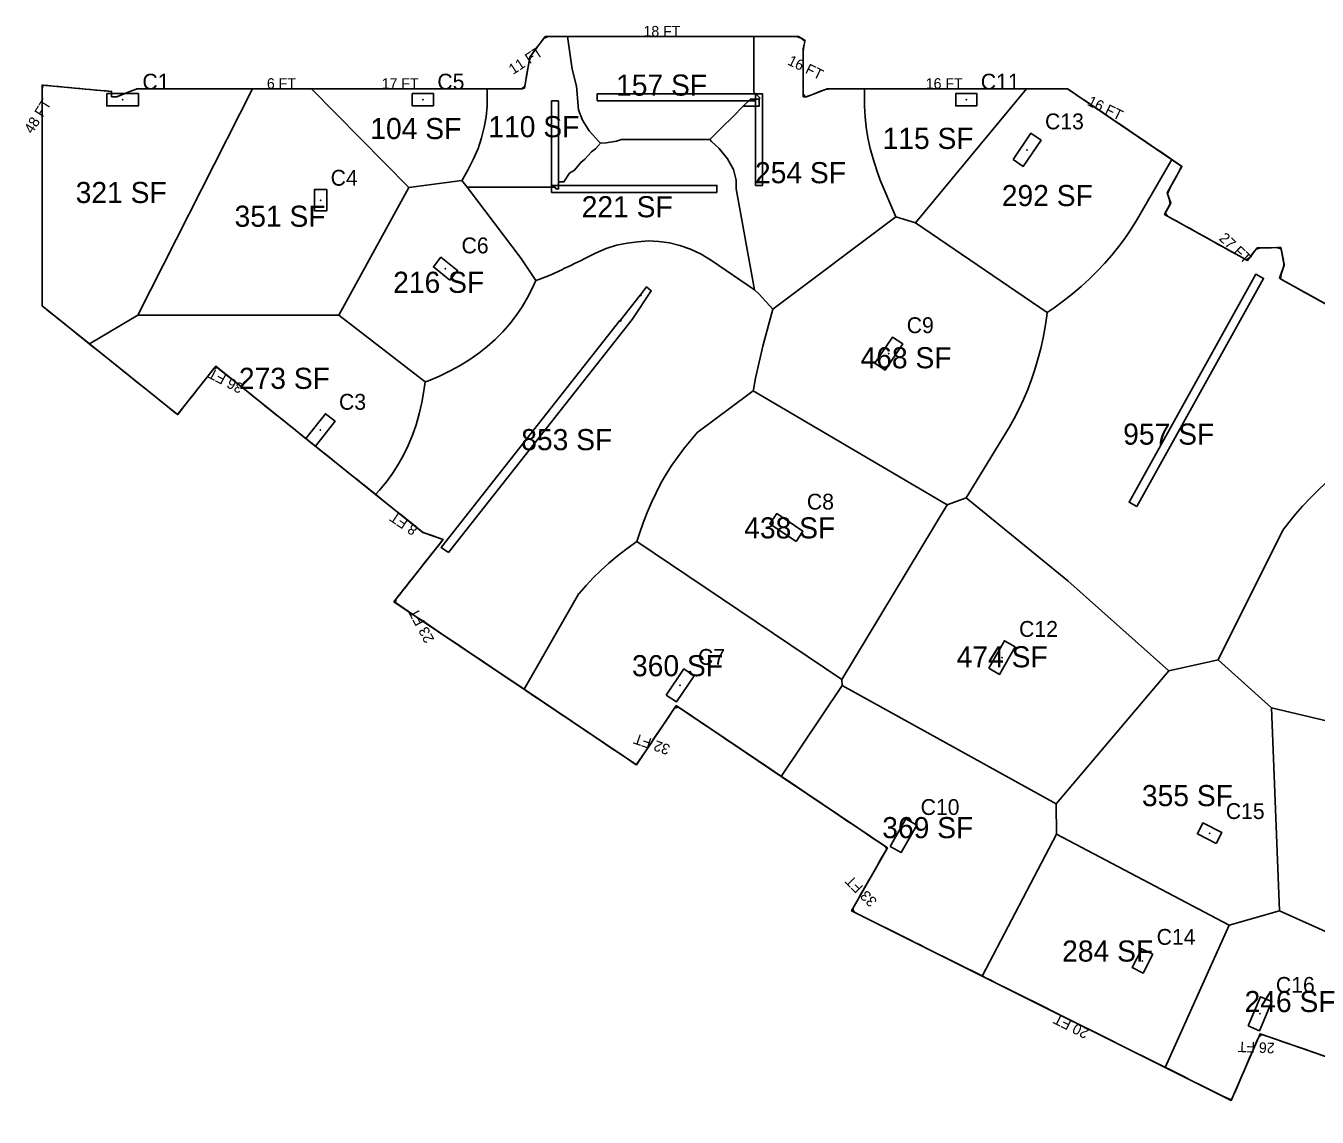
# Model space of a CAD drawing. Header units: metres. Extents: x 3272 to 9634, y 5311 to 56288.
# Drawn here: x 3272 to 4740, y 54766 to 56006 of the extents above; entities that cross this region are included whole.
import ezdxf
from ezdxf.enums import TextEntityAlignment as Align

# ---------------------------------------------------------------- set-up
doc = ezdxf.new("R2010")
doc.units = ezdxf.units.M
for name, color, linetype in [('BOUNDARY', 5, 'Continuous'), ('COL-LABEL', 2, 'Continuous'), ('COLS', 2, 'Continuous'), ('FLOOR_6_AREA_LABELS', 3, 'Continuous'), ('FLOOR_6_BOUNDARY', 5, 'Continuous'), ('FLOOR_6_COLUMNS', 7, 'Continuous'), ('FLOOR_6_FASCADE_COLUMNS', 30, 'Continuous'), ('FLOOR_6_FASCADE_WALLS', 4, 'Continuous'), ('FLOOR_6_LARGE_TRIBUTARY', 6, 'Continuous'), ('FLOOR_6_TRIBUTARY_COL_10', 2, 'Continuous'), ('FLOOR_6_TRIBUTARY_COL_11', 2, 'Continuous'), ('FLOOR_6_TRIBUTARY_COL_12', 2, 'Continuous'), ('FLOOR_6_TRIBUTARY_COL_16', 2, 'Continuous'), ('FLOOR_6_TRIBUTARY_COL_23', 2, 'Continuous'), ('FLOOR_6_TRIBUTARY_COL_24', 2, 'Continuous'), ('FLOOR_6_TRIBUTARY_COL_31', 2, 'Continuous'), ('FLOOR_6_TRIBUTARY_COL_65', 2, 'Continuous'), ('FLOOR_6_TRIBUTARY_COL_66', 2, 'Continuous'), ('FLOOR_6_TRIBUTARY_COL_67', 2, 'Continuous'), ('FLOOR_6_TRIBUTARY_COL_68', 2, 'Continuous'), ('FLOOR_6_TRIBUTARY_COL_7', 2, 'Continuous'), ('FLOOR_6_TRIBUTARY_COL_8', 2, 'Continuous'), ('FLOOR_6_TRIBUTARY_COL_81', 2, 'Continuous'), ('FLOOR_6_TRIBUTARY_COL_82', 2, 'Continuous'), ('FLOOR_6_TRIBUTARY_COL_83', 2, 'Continuous'), ('FLOOR_6_TRIBUTARY_COL_9', 2, 'Continuous'), ('FLOOR_6_WALL_TRIBUTARY_189', 1, 'Continuous'), ('FLOOR_6_WALL_TRIBUTARY_190', 1, 'Continuous'), ('FLOOR_6_WALL_TRIBUTARY_191', 1, 'Continuous'), ('FLOOR_6_WALL_TRIBUTARY_192', 1, 'Continuous'), ('FLOOR_6_WALL_TRIBUTARY_193', 1, 'Continuous'), ('FLOOR_6_WALL_TRIBUTARY_227', 1, 'Continuous'), ('WALL', 4, 'Continuous')]:
    doc.layers.add(name, color=color, linetype=linetype)

msp = doc.modelspace()

# ---------------------------------------------------------------- linework, layer by layer
at = {"layer": 'BOUNDARY'}
msp.add_lwpolyline([(4948.5, 54765.7), (4675, 54860.5), (4642.3, 54784.8), (4210.6, 55000.3), (4212, 55003), (4251.3, 55071.9), (4011.2, 55233.6), (3965.9, 55166.3), (3690.4, 55351.7), (3746.2, 55422.6), (3723.3, 55430.5), (3487.7, 55619.5), (3444.4, 55564.5), (3290.3, 55688.1), (3290.3, 55939.1), (3369.3, 55931.9), (3369.3, 55925.9), (3375.3, 55925.9), (3398.2, 55934.9), (3836.2, 55934.9), (3838.6, 55935.6), (3844.8, 55971), (3862.3, 55994.3), (4150.3, 55994.3), (4157.8, 55989.7), (4155.7, 55980.6), (4155.7, 55925.9), (4159.2, 55925.9), (4182.8, 55934.9), (4456.2, 55934.9), (4586.2, 55846.7), (4569.5, 55816.6), (4573.4, 55805), (4566.2, 55792.1), (4658.2, 55741), (4660.8, 55739.8), (4671.7, 55754.2), (4698.6, 55754.3), (4702.5, 55733.9), (4697.2, 55719.9), (4699.2, 55718.2), (4791.5, 55667)], dxfattribs=at)
at = {"layer": 'COLS'}
for points in [[(3363.9, 55929.5), (3363.9, 55915.5), (3399.9, 55915.5), (3399.9, 55929.5)], [(3735.2, 55915.5), (3735.2, 55929.5), (3711.2, 55929.5), (3711.2, 55915.5)], [(4353, 55915.5), (4353, 55929.5), (4329, 55929.5), (4329, 55915.5)], [(4394.2, 55854.5), (4405.8, 55846.6), (4426, 55876.4), (4414.4, 55884.3)], [(3599.9, 55796.2), (3613.9, 55796.2), (3613.9, 55820.2), (3599.9, 55820.2)], [(3754, 55717.4), (3762.7, 55728.4), (3743.8, 55743.3), (3735.2, 55732.3)], [(4237, 55622.8), (4248.6, 55615), (4268.8, 55644.8), (4257.2, 55652.6)], [(3590.2, 55537.2), (3601.2, 55528.6), (3623.4, 55556.9), (3612.4, 55565.5)], [(4147.5, 55420.3), (4155.3, 55431.9), (4125.5, 55452), (4117.6, 55440.4)], [(4366.5, 55276.1), (4378.7, 55269.1), (4396.5, 55300.4), (4384.4, 55307.3)], [(3999.8, 55245.6), (4011.4, 55237.8), (4031.5, 55267.6), (4019.9, 55275.5)], [(4254.6, 55073.5), (4266.8, 55066.6), (4284.6, 55097.8), (4272.4, 55104.8)], [(4625.2, 55077), (4631.5, 55089.5), (4610, 55100.2), (4603.7, 55087.7)], [(4552.9, 54950.9), (4540.4, 54957.2), (4529.7, 54935.7), (4542.2, 54929.5)], [(4661.4, 54869.6), (4674.2, 54864), (4688.5, 54897.1), (4675.6, 54902.6)]]:
    msp.add_lwpolyline(points, close=True, dxfattribs=at)
at = {"layer": 'FLOOR_6_BOUNDARY'}
msp.add_lwpolyline([(4948.5, 54765.7), (4675, 54860.5), (4642.3, 54784.8), (4210.6, 55000.3), (4212, 55003), (4251.3, 55071.9), (4011.2, 55233.6), (3965.9, 55166.3), (3690.4, 55351.7), (3746.2, 55422.6), (3746.2, 55422.6), (3723.3, 55430.5), (3487.7, 55619.5), (3444.4, 55564.5), (3290.3, 55688.1), (3290.3, 55939.1), (3369.3, 55931.9), (3369.3, 55925.9), (3375.3, 55925.9), (3398.2, 55934.9), (3836.2, 55934.9), (3838.6, 55935.6), (3844.8, 55971), (3862.3, 55994.3), (4150.3, 55994.3), (4157.8, 55989.7), (4155.7, 55980.6), (4155.7, 55925.9), (4159.2, 55925.9), (4182.8, 55934.9), (4456.2, 55934.9), (4586.2, 55846.7), (4569.5, 55816.6), (4573.4, 55805), (4566.2, 55792.1), (4658.2, 55741), (4660.8, 55739.8), (4671.7, 55754.2), (4698.6, 55754.3), (4702.5, 55733.9), (4697.2, 55719.9), (4699.2, 55718.2), (4791.5, 55667)], dxfattribs=at)
at = {"layer": 'FLOOR_6_COLUMNS'}
for p in [(3381.9, 55922.5), (3723.2, 55922.5), (4341, 55922.5), (4410.1, 55865.4), (3606.9, 55808.2), (3748.9, 55730.4), (4252.9, 55633.8), (3606.8, 55547), (4136.5, 55436.1), (4381.5, 55288.2), (4015.7, 55256.6), (4269.6, 55085.7), (4617.6, 55088.6), (4541.3, 54943.3), (4674.9, 54883.3)]:
    msp.add_point(p, dxfattribs=at)
at = {"layer": 'FLOOR_6_FASCADE_COLUMNS'}
for points in [[(3346.3, 55643.2), (3341.6, 55646.9), (3336.9, 55650.7), (3332.2, 55654.4), (3327.6, 55658.2), (3322.9, 55661.9), (3318.2, 55665.7), (3313.5, 55669.4), (3308.8, 55673.2), (3304.2, 55677), (3299.5, 55680.7), (3294.8, 55684.5), (3290.3, 55688.3), (3290.3, 55694.3), (3290.3, 55700.3), (3290.3, 55706.3), (3290.3, 55712.3), (3290.3, 55718.3), (3290.3, 55724.3), (3290.3, 55730.3), (3290.3, 55736.3), (3290.3, 55742.3), (3290.3, 55748.3), (3290.3, 55754.3), (3290.3, 55760.3), (3290.3, 55766.3), (3290.3, 55772.3), (3290.3, 55778.3), (3290.3, 55784.3), (3290.3, 55790.3), (3290.3, 55796.3), (3290.3, 55802.3), (3290.3, 55808.3), (3290.3, 55814.3), (3290.3, 55820.3), (3290.3, 55826.3), (3290.3, 55832.3), (3290.3, 55838.3), (3290.3, 55844.3), (3290.3, 55850.3), (3290.3, 55856.3), (3290.3, 55862.3), (3290.3, 55868.3), (3290.3, 55874.3), (3290.3, 55880.3), (3290.3, 55886.3), (3290.3, 55892.3), (3290.3, 55898.3), (3290.3, 55904.3), (3290.3, 55910.3), (3290.3, 55916.3), (3290.3, 55922.3), (3290.3, 55928.3), (3290.3, 55934.3), (3291.4, 55939), (3297.4, 55938.5), (3303.4, 55937.9), (3309.4, 55937.4), (3315.3, 55936.8), (3321.3, 55936.3), (3327.3, 55935.7), (3333.3, 55935.2), (3339.2, 55934.6), (3345.2, 55934.1), (3351.2, 55933.5), (3357.2, 55933), (3363.1, 55932.4), (3369.1, 55931.9), (3369.3, 55926), (3375.1, 55925.9), (3380.7, 55928), (3386.3, 55930.2), (3391.9, 55932.4), (3397.5, 55934.6), (3403.4, 55934.9), (3409.4, 55934.9), (3415.4, 55934.9), (3421.4, 55934.9), (3427.4, 55934.9), (3433.4, 55934.9), (3439.4, 55934.9), (3445.4, 55934.9), (3451.4, 55934.9), (3457.4, 55934.9), (3463.4, 55934.9), (3469.4, 55934.9), (3475.4, 55934.9), (3481.4, 55934.9), (3487.4, 55934.9), (3493.4, 55934.9), (3499.4, 55934.9), (3505.4, 55934.9), (3511.4, 55934.9), (3517.4, 55934.9), (3523.4, 55934.9), (3529.4, 55934.9)], [(3529.4, 55934.9), (3535.4, 55934.9), (3541.4, 55934.9), (3547.4, 55934.9), (3553.4, 55934.9), (3559.4, 55934.9), (3565.4, 55934.9), (3571.4, 55934.9), (3577.4, 55934.9), (3583.4, 55934.9), (3589.4, 55934.9), (3595.4, 55934.9)], [(3595.4, 55934.9), (3601.4, 55934.9), (3607.4, 55934.9), (3613.4, 55934.9), (3619.4, 55934.9), (3625.4, 55934.9), (3631.4, 55934.9), (3637.4, 55934.9), (3643.4, 55934.9), (3649.4, 55934.9), (3655.4, 55934.9), (3661.4, 55934.9), (3667.4, 55934.9), (3673.4, 55934.9), (3679.4, 55934.9), (3685.4, 55934.9), (3691.4, 55934.9), (3697.4, 55934.9), (3703.4, 55934.9), (3709.4, 55934.9), (3715.4, 55934.9), (3721.4, 55934.9), (3727.4, 55934.9), (3733.4, 55934.9), (3739.4, 55934.9), (3745.4, 55934.9), (3751.4, 55934.9), (3757.4, 55934.9), (3763.4, 55934.9), (3769.4, 55934.9), (3775.4, 55934.9), (3781.4, 55934.9), (3787.4, 55934.9), (3793.4, 55934.9), (3799.4, 55934.9)], [(4222.9, 55934.9), (4228.9, 55934.9), (4234.9, 55934.9), (4240.9, 55934.9), (4246.9, 55934.9), (4252.9, 55934.9), (4258.9, 55934.9), (4264.9, 55934.9), (4270.9, 55934.9), (4276.9, 55934.9), (4282.9, 55934.9), (4288.9, 55934.9), (4294.9, 55934.9), (4300.9, 55934.9), (4306.9, 55934.9), (4312.9, 55934.9), (4318.9, 55934.9), (4324.9, 55934.9), (4330.9, 55934.9), (4336.9, 55934.9), (4342.9, 55934.9), (4348.9, 55934.9), (4354.9, 55934.9), (4360.9, 55934.9), (4366.9, 55934.9), (4372.9, 55934.9), (4378.9, 55934.9), (4384.9, 55934.9), (4390.9, 55934.9), (4396.9, 55934.9), (4402.9, 55934.9), (4408.9, 55934.9)], [(4408.9, 55934.9), (4414.9, 55934.9), (4420.9, 55934.9), (4426.9, 55934.9), (4432.9, 55934.9), (4438.9, 55934.9), (4444.9, 55934.9), (4450.9, 55934.9), (4456.7, 55934.5), (4461.7, 55931.2), (4466.7, 55927.8), (4471.6, 55924.4), (4476.6, 55921.1), (4481.6, 55917.7), (4486.5, 55914.3), (4491.5, 55910.9), (4496.5, 55907.6), (4501.4, 55904.2), (4506.4, 55900.8), (4511.4, 55897.5), (4516.3, 55894.1), (4521.3, 55890.7), (4526.3, 55887.4), (4531.2, 55884), (4536.2, 55880.6), (4541.2, 55877.3), (4546.1, 55873.9), (4551.1, 55870.5), (4556, 55867.1), (4561, 55863.8), (4566, 55860.4), (4570.9, 55857), (4575.9, 55853.7)], [(3667.3, 55475.4), (3662.6, 55479.2), (3657.9, 55483), (3653.3, 55486.7), (3648.6, 55490.5), (3643.9, 55494.2), (3639.2, 55498), (3634.5, 55501.7), (3629.9, 55505.5), (3625.2, 55509.2), (3620.5, 55513), (3615.8, 55516.7), (3611.1, 55520.5), (3606.5, 55524.2), (3601.8, 55528), (3597.1, 55531.8), (3592.4, 55535.5), (3587.7, 55539.3), (3583.1, 55543), (3578.4, 55546.8), (3573.7, 55550.5), (3569, 55554.3), (3564.3, 55558), (3559.6, 55561.8), (3555, 55565.5), (3550.3, 55569.3), (3545.6, 55573), (3540.9, 55576.8), (3536.2, 55580.6), (3531.6, 55584.3), (3526.9, 55588.1), (3522.2, 55591.8), (3517.5, 55595.6), (3512.8, 55599.3), (3508.2, 55603.1), (3503.5, 55606.8), (3498.8, 55610.6), (3494.1, 55614.3), (3489.4, 55618.1), (3485.4, 55616.5), (3481.7, 55611.8), (3477.9, 55607.1), (3474.2, 55602.4), (3470.5, 55597.7), (3466.8, 55593), (3463.1, 55588.2), (3459.4, 55583.5), (3455.7, 55578.8), (3452, 55574.1), (3448.3, 55569.4), (3444.5, 55564.7), (3439.9, 55568.1), (3435.2, 55571.8), (3430.5, 55575.6), (3425.9, 55579.4), (3421.2, 55583.1), (3416.5, 55586.9), (3411.8, 55590.6), (3407.1, 55594.4), (3402.5, 55598.1), (3397.8, 55601.9), (3393.1, 55605.6), (3388.4, 55609.4), (3383.7, 55613.1), (3379.1, 55616.9), (3374.4, 55620.6), (3369.7, 55624.4), (3365, 55628.2), (3360.3, 55631.9), (3355.6, 55635.7), (3351, 55639.4), (3346.3, 55643.2)], [(4132.9, 55151.6), (4128, 55155), (4123, 55158.3), (4118, 55161.7), (4113, 55165), (4108.1, 55168.4), (4103.1, 55171.7), (4098.1, 55175.1), (4093.1, 55178.4), (4088.1, 55181.8), (4083.2, 55185.1), (4078.2, 55188.5), (4073.2, 55191.8), (4068.2, 55195.2), (4063.3, 55198.5), (4058.3, 55201.9), (4053.3, 55205.2), (4048.3, 55208.6), (4043.3, 55211.9), (4038.4, 55215.3), (4033.4, 55218.6), (4028.4, 55222), (4023.4, 55225.3), (4018.5, 55228.7), (4013.5, 55232), (4009.4, 55230.9), (4006, 55225.9), (4002.7, 55221), (3999.3, 55216), (3996, 55211), (3992.6, 55206), (3989.3, 55201.1), (3985.9, 55196.1), (3982.6, 55191.1), (3979.2, 55186.1), (3975.9, 55181.1), (3972.5, 55176.2), (3969.2, 55171.2), (3965.8, 55166.4), (3960.8, 55169.7), (3955.8, 55173.1), (3950.8, 55176.4), (3945.9, 55179.8), (3940.9, 55183.1), (3935.9, 55186.5), (3930.9, 55189.8), (3926, 55193.2), (3921, 55196.5), (3916, 55199.9), (3911, 55203.2), (3906.1, 55206.6), (3901.1, 55209.9), (3896.1, 55213.3), (3891.1, 55216.6), (3886.1, 55220), (3881.2, 55223.3), (3876.2, 55226.7), (3871.2, 55230), (3866.2, 55233.4), (3861.3, 55236.7), (3856.3, 55240.1), (3851.3, 55243.4), (3846.3, 55246.8), (3841.3, 55250.1), (3836.4, 55253.5)], [(4358.2, 54926.6), (4352.9, 54929.3), (4347.5, 54932), (4342.1, 54934.7), (4336.8, 54937.3), (4331.4, 54940), (4326, 54942.7), (4320.7, 54945.4), (4315.3, 54948.1), (4309.9, 54950.7), (4304.5, 54953.4), (4299.2, 54956.1), (4293.8, 54958.8), (4288.4, 54961.5), (4283.1, 54964.1), (4277.7, 54966.8), (4272.3, 54969.5), (4267, 54972.2), (4261.6, 54974.9), (4256.2, 54977.5), (4250.9, 54980.2), (4245.5, 54982.9), (4240.1, 54985.6), (4234.8, 54988.2), (4229.4, 54990.9), (4224, 54993.6), (4218.7, 54996.3), (4213.3, 54999), (4212, 55003), (4215, 55008.2), (4218, 55013.4), (4220.9, 55018.7), (4223.9, 55023.9), (4226.9, 55029.1), (4229.8, 55034.3), (4232.8, 55039.5), (4235.8, 55044.7), (4238.8, 55049.9), (4241.7, 55055.1), (4244.7, 55060.4), (4247.7, 55065.6), (4250.6, 55070.8), (4247.4, 55074.5), (4242.4, 55077.9), (4237.5, 55081.2), (4232.5, 55084.6), (4227.5, 55087.9), (4222.5, 55091.3), (4217.6, 55094.6), (4212.6, 55098), (4207.6, 55101.3), (4202.6, 55104.7), (4197.6, 55108), (4192.7, 55111.4), (4187.7, 55114.7), (4182.7, 55118.1), (4177.7, 55121.4), (4172.8, 55124.8), (4167.8, 55128.2), (4162.8, 55131.5), (4157.8, 55134.9), (4152.8, 55138.2), (4147.9, 55141.6), (4142.9, 55144.9), (4137.9, 55148.3), (4132.9, 55151.6)], [(4567.6, 54822.1), (4562.2, 54824.8), (4556.9, 54827.5), (4551.5, 54830.2), (4546.1, 54832.8), (4540.8, 54835.5), (4535.4, 54838.2), (4530, 54840.9), (4524.7, 54843.6), (4519.3, 54846.2), (4513.9, 54848.9), (4508.5, 54851.6), (4503.2, 54854.3), (4497.8, 54857), (4492.4, 54859.6), (4487.1, 54862.3), (4481.7, 54865), (4476.3, 54867.7), (4471, 54870.4), (4465.6, 54873), (4460.2, 54875.7), (4454.9, 54878.4), (4449.5, 54881.1), (4444.1, 54883.7), (4438.8, 54886.4), (4433.4, 54889.1), (4428, 54891.8), (4422.7, 54894.5), (4417.3, 54897.1), (4411.9, 54899.8), (4406.5, 54902.5), (4401.2, 54905.2), (4395.8, 54907.9), (4390.4, 54910.5), (4385.1, 54913.2), (4379.7, 54915.9), (4374.3, 54918.6), (4369, 54921.3), (4363.6, 54923.9), (4358.2, 54926.6)], [(4745, 54836.2), (4739.4, 54838.2), (4733.7, 54840.1), (4728, 54842.1), (4722.3, 54844.1), (4716.7, 54846), (4711, 54848), (4705.3, 54849.9), (4699.7, 54851.9), (4694, 54853.9), (4688.3, 54855.8), (4682.7, 54857.8), (4677, 54859.8), (4673.4, 54856.9), (4671.1, 54851.4), (4668.7, 54845.9), (4666.3, 54840.4), (4663.9, 54834.9), (4661.5, 54829.4), (4659.2, 54823.9), (4656.8, 54818.4), (4654.4, 54812.8), (4652, 54807.3), (4649.6, 54801.8), (4647.3, 54796.3), (4644.9, 54790.8), (4642.5, 54785.3), (4637.4, 54787.3), (4632, 54790), (4626.7, 54792.6), (4621.3, 54795.3), (4615.9, 54798), (4610.5, 54800.7), (4605.2, 54803.4), (4599.8, 54806), (4594.4, 54808.7), (4589.1, 54811.4), (4583.7, 54814.1), (4578.3, 54816.8), (4573, 54819.4), (4567.6, 54822.1)]]:
    msp.add_lwpolyline(points, dxfattribs=at)
at = {"layer": 'FLOOR_6_FASCADE_WALLS'}
for points in [[(3799.4, 55934.9), (3805.4, 55934.9), (3811.4, 55934.9), (3817.4, 55934.9), (3823.4, 55934.9), (3829.4, 55934.9), (3835.4, 55934.9), (3839.1, 55938.3), (3840.1, 55944.2), (3841.2, 55950.1), (3842.2, 55956), (3843.2, 55961.9), (3844.3, 55967.8), (3846.5, 55973.2), (3850.1, 55978), (3853.7, 55982.8), (3857.3, 55987.6), (3860.9, 55992.4), (3866, 55994.3), (3872, 55994.3), (3878, 55994.3), (3884, 55994.3), (3890, 55994.3)], [(3890, 55994.3), (3896, 55994.3), (3902, 55994.3), (3908, 55994.3), (3914, 55994.3), (3920, 55994.3), (3926, 55994.3), (3932, 55994.3), (3938, 55994.3), (3944, 55994.3), (3950, 55994.3), (3956, 55994.3), (3962, 55994.3), (3968, 55994.3), (3974, 55994.3), (3980, 55994.3), (3986, 55994.3), (3992, 55994.3), (3998, 55994.3), (4004, 55994.3), (4010, 55994.3), (4016, 55994.3), (4022, 55994.3), (4028, 55994.3), (4034, 55994.3), (4040, 55994.3), (4046, 55994.3), (4052, 55994.3), (4058, 55994.3), (4064, 55994.3), (4070, 55994.3), (4076, 55994.3), (4082, 55994.3), (4088, 55994.3), (4094, 55994.3), (4100, 55994.3)], [(4100, 55994.3), (4106, 55994.3), (4112, 55994.3), (4118, 55994.3), (4124, 55994.3), (4130, 55994.3), (4136, 55994.3), (4142, 55994.3), (4148, 55994.3), (4153.4, 55992.4), (4157.6, 55988.9), (4156.3, 55983), (4155.7, 55977.1), (4155.7, 55971.1), (4155.7, 55965.1), (4155.7, 55959.1), (4155.7, 55953.1), (4155.7, 55947.1), (4155.7, 55941.1), (4155.7, 55935.1), (4155.7, 55929.1), (4158.5, 55925.9), (4164.2, 55927.8), (4169.8, 55929.9), (4175.4, 55932.1), (4181, 55934.2), (4186.9, 55934.9), (4192.9, 55934.9), (4198.9, 55934.9), (4204.9, 55934.9), (4210.9, 55934.9), (4216.9, 55934.9), (4222.9, 55934.9)], [(4575.9, 55853.7), (4580.9, 55850.3), (4585.8, 55846.9), (4583.5, 55841.8), (4580.6, 55836.6), (4577.7, 55831.3), (4574.8, 55826.1), (4571.9, 55820.9), (4569.9, 55815.5), (4571.8, 55809.8), (4572.9, 55804.2), (4570, 55799), (4567.1, 55793.7), (4569.8, 55790.1), (4575.1, 55787.2), (4580.3, 55784.3), (4585.6, 55781.3), (4590.8, 55778.4), (4596.1, 55775.5), (4601.3, 55772.6), (4606.6, 55769.7), (4611.8, 55766.8), (4617, 55763.9), (4622.3, 55761), (4627.5, 55758), (4632.8, 55755.1), (4638, 55752.2), (4643.3, 55749.3), (4648.5, 55746.4), (4653.8, 55743.5), (4659, 55740.6), (4663.2, 55743.1), (4666.9, 55747.9), (4670.5, 55752.7), (4675.8, 55754.2), (4681.8, 55754.2), (4687.8, 55754.2), (4693.8, 55754.3), (4698.8, 55753.1), (4700, 55747.2), (4701.1, 55741.4), (4702.2, 55735.5), (4701, 55729.8), (4698.8, 55724.2), (4698.3, 55719), (4703.4, 55715.9), (4708.6, 55713), (4713.9, 55710.1), (4719.1, 55707.2), (4724.4, 55704.2), (4729.6, 55701.3), (4734.9, 55698.4), (4740.1, 55695.5)], [(3746.2, 55422.6), (3740.5, 55424.5), (3734.8, 55426.5), (3729.2, 55428.5), (3723.5, 55430.5), (3718.8, 55434.2), (3714.1, 55437.9), (3709.4, 55441.7), (3704.7, 55445.4), (3700.1, 55449.2), (3695.4, 55452.9), (3690.7, 55456.7), (3686, 55460.4), (3681.3, 55464.2), (3676.7, 55467.9), (3672, 55471.7), (3667.3, 55475.4)], [(3836.4, 55253.5), (3831.4, 55256.8), (3826.4, 55260.2), (3821.4, 55263.5), (3816.5, 55266.9), (3811.5, 55270.2), (3806.5, 55273.6), (3801.5, 55276.9), (3796.5, 55280.3), (3791.6, 55283.6), (3786.6, 55287), (3781.6, 55290.3), (3776.6, 55293.7), (3771.7, 55297), (3766.7, 55300.4), (3761.7, 55303.7), (3756.7, 55307.1), (3751.8, 55310.4), (3746.8, 55313.8), (3741.8, 55317.1), (3736.8, 55320.5), (3731.8, 55323.9), (3726.9, 55327.2), (3721.9, 55330.6), (3716.9, 55333.9), (3711.9, 55337.3), (3707, 55340.6), (3702, 55344), (3697, 55347.3), (3692, 55350.7), (3692.9, 55354.9), (3696.6, 55359.6), (3700.3, 55364.4), (3704.1, 55369.1), (3707.8, 55373.8), (3711.5, 55378.5), (3715.2, 55383.2), (3718.9, 55387.9), (3722.6, 55392.6), (3726.3, 55397.4), (3730, 55402.1), (3733.7, 55406.8), (3737.5, 55411.5), (3741.2, 55416.2), (3744.9, 55420.9), (3746.2, 55422.6)]]:
    msp.add_lwpolyline(points, dxfattribs=at)
at = {"layer": 'FLOOR_6_LARGE_TRIBUTARY'}
for points in [[(3786, 55867.1), (3790, 55879.1), (3793.1, 55891.1), (3795.2, 55903.1), (3796.3, 55915.1), (3796.5, 55934.9), (3836.2, 55934.9), (3838.6, 55935.6), (3844.8, 55971), (3862.3, 55994.3), (3887.6, 55994.3), (3892.9, 55957.3), (3897.7, 55938), (3900.2, 55911.1), (3904.6, 55899.1), (3912.2, 55887.1), (3923.1, 55875.1), (3925.3, 55873.2), (3919.5, 55866.8), (3915, 55863.1), (3907.5, 55854.7), (3902.7, 55851.1), (3895.5, 55842.4), (3890.1, 55839.1), (3883.5, 55829.1), (3877.5, 55829.1), (3877.5, 55821.1), (3874.5, 55821.1), (3873.5, 55823.1), (3773.5, 55823.1), (3767.6, 55830.7), (3767.9, 55831.1), (3774.9, 55843.1), (3780.9, 55855.1), (3786, 55867.1)], [(3967.5, 55994.3), (3979.5, 55994.3), (3991.5, 55994.3), (4003.5, 55994.3), (4015.5, 55994.3), (4027.5, 55994.3), (4039.5, 55994.3), (4051.5, 55994.3), (4063.5, 55994.3), (4075.5, 55994.3), (4087.5, 55994.3), (4099.5, 55994.3), (4099.5, 55931.1), (4106.2, 55924.5), (4105.5, 55923.1), (4105.5, 55915.1), (4087.5, 55915.1), (4075.5, 55903.1), (4063.5, 55891.1), (4051.5, 55879.1), (4049.5, 55877.1), (4039.5, 55877.1), (4039.5, 55877.1), (4027.5, 55877.1), (4027.5, 55877.1), (4015.5, 55877.1), (4015.5, 55877.1), (4003.5, 55877.1), (4003.5, 55877.1), (3991.5, 55877.1), (3991.5, 55877.1), (3979.5, 55877.1), (3979.5, 55877.1), (3967.5, 55877.1), (3967.5, 55877.1), (3955.5, 55877.1), (3955.5, 55877.1), (3949.2, 55877.1), (3943.5, 55875.5), (3931.5, 55873.5), (3925.3, 55873.2), (3923.1, 55875.1), (3912.2, 55887.1), (3904.6, 55899.1), (3900.2, 55911.1), (3897.7, 55938), (3892.9, 55957.3), (3887.6, 55994.3), (3931.5, 55994.3), (3943.5, 55994.3), (3955.5, 55994.3), (3967.5, 55994.3)], [(4069.7, 55855.1), (4059.9, 55867.1), (4051.5, 55874.8), (4049.5, 55877.1), (4051.5, 55879.1), (4063.5, 55891.1), (4075.5, 55903.1), (4087.5, 55915.1), (4095.5, 55923.1), (4105.5, 55923.1), (4106.2, 55924.5), (4099.5, 55931.1), (4099.5, 55994.3), (4150.3, 55994.3), (4157.8, 55989.7), (4155.7, 55980.6), (4155.7, 55949.3), (4155.7, 55925.9), (4159.2, 55925.9), (4182.8, 55934.9), (4225.2, 55934.9), (4225.3, 55915.1), (4226, 55903.1), (4227.3, 55891.1), (4229.2, 55879.1), (4231.8, 55867.1), (4235, 55855.1), (4238.8, 55843.1), (4243.2, 55831.1), (4260.9, 55789.2), (4121.1, 55684.4), (4105.5, 55701.2), (4100.4, 55706.3), (4079.5, 55821.1), (4079.5, 55831.1), (4076.2, 55843.1), (4069.7, 55855.1)], [(3399.1, 55677.7), (3344.2, 55644.8), (3290.3, 55688.1), (3290.3, 55939.1), (3369.3, 55931.9), (3369.3, 55925.9), (3375.3, 55925.9), (3398.2, 55934.9), (3529.7, 55934.9), (3399.1, 55677.7)], [(3627.6, 55677.6), (3399.1, 55677.7), (3529.7, 55934.9), (3596.7, 55934.9), (3707.1, 55822.5), (3627.6, 55677.6)], [(3796.3, 55915.1), (3795.2, 55903.1), (3793.1, 55891.1), (3790, 55879.1), (3786, 55867.1), (3780.9, 55855.1), (3774.9, 55843.1), (3767.9, 55831.1), (3767.6, 55830.7), (3707.1, 55822.5), (3596.7, 55934.9), (3796.5, 55934.9), (3796.3, 55915.1)], [(4283.3, 55782.3), (4260.9, 55789.2), (4243.2, 55831.1), (4238.8, 55843.1), (4235, 55855.1), (4231.8, 55867.1), (4229.2, 55879.1), (4227.3, 55891.1), (4226, 55903.1), (4225.3, 55915.1), (4225.2, 55934.9), (4409.4, 55934.9), (4283.3, 55782.3)], [(4283.3, 55782.3), (4409.4, 55934.9), (4456.2, 55934.9), (4574.5, 55854.6), (4534.5, 55785), (4528.1, 55774.8), (4521.3, 55764.8), (4514.1, 55755.1), (4506.4, 55745.7), (4498.3, 55736.4), (4489.8, 55727.4), (4480.9, 55718.7), (4471.5, 55710.2), (4461.7, 55701.9), (4451.5, 55693.8), (4440.8, 55686), (4433.1, 55680.7), (4283.3, 55782.3)], [(3964.5, 55760.5), (3955.5, 55759.5), (3943.5, 55757), (3931.5, 55753.2), (3919.5, 55748.1), (3911.3, 55743.8), (3907.5, 55742.1), (3902.6, 55739.4), (3895.5, 55736.2), (3890.6, 55733.6), (3883.5, 55730.4), (3882, 55729.6), (3867.9, 55723.1), (3854.9, 55718), (3851.5, 55717), (3834.8, 55741.8), (3773.5, 55823.1), (3873.5, 55823.1), (3874.5, 55821.1), (3877.5, 55821.1), (3877.5, 55829.1), (3883.5, 55829.1), (3890.1, 55839.1), (3895.5, 55842.4), (3902.7, 55851.1), (3907.5, 55854.7), (3915, 55863.1), (3919.5, 55866.8), (3925.3, 55873.2), (3931.5, 55873.5), (3943.5, 55875.5), (3949.2, 55877.1), (3955.5, 55877.1), (3955.5, 55877.1), (3967.5, 55877.1), (3967.5, 55877.1), (3979.5, 55877.1), (3979.5, 55877.1), (3991.5, 55877.1), (3991.5, 55877.1), (4003.5, 55877.1), (4003.5, 55877.1), (4015.5, 55877.1), (4015.5, 55877.1), (4027.5, 55877.1), (4027.5, 55877.1), (4039.5, 55877.1), (4039.5, 55877.1), (4049.5, 55877.1), (4051.5, 55874.8), (4059.9, 55867.1), (4069.7, 55855.1), (4076.2, 55843.1), (4079.5, 55831.1), (4079.5, 55821.1), (4100.4, 55706.3), (4051.5, 55739.8), (4039.5, 55746.7), (4027.5, 55752.4), (4015.5, 55756.7), (4003.5, 55759.7), (3991.5, 55761.4), (3979.5, 55761.9), (3967.5, 55761), (3964.5, 55760.5)], [(3707.1, 55822.5), (3767.6, 55830.7), (3773.5, 55823.1), (3834.8, 55741.8), (3851.5, 55717), (3847.8, 55708.4), (3842.2, 55697.5), (3836.1, 55687.1), (3829.3, 55677.1), (3822, 55667.6), (3814.1, 55658.6), (3805.6, 55650), (3796.5, 55641.9), (3786.8, 55634.2), (3776.5, 55627), (3765.6, 55620.3), (3754.2, 55614.1), (3742.2, 55608.3), (3729.5, 55602.9), (3725.8, 55601.6), (3627.6, 55677.6), (3707.1, 55822.5)], [(4099.1, 55593), (4101.5, 55605.9), (4109.8, 55642.4), (4121.1, 55684.4), (4260.9, 55789.2), (4283.3, 55782.3), (4433.1, 55680.7), (4432.6, 55676.9), (4430.7, 55664.2), (4428.3, 55651.8), (4425.6, 55639.6), (4422.5, 55627.6), (4419, 55615.8), (4415.1, 55604.2), (4410.8, 55592.9), (4406.1, 55581.8), (4401, 55570.9), (4395.6, 55560.2), (4389.7, 55549.7), (4341, 55469.9), (4319.1, 55461.7), (4098.8, 55591.4), (4099.1, 55593)], [(3711.4, 55540.9), (3715.6, 55552.8), (3719.1, 55565.3), (3722.1, 55578.2), (3724.5, 55591.6), (3725.8, 55601.6), (3729.5, 55602.9), (3742.2, 55608.3), (3754.2, 55614.1), (3765.6, 55620.3), (3776.5, 55627), (3786.8, 55634.2), (3796.5, 55641.9), (3805.6, 55650), (3814.1, 55658.6), (3822, 55667.6), (3829.3, 55677.1), (3836.1, 55687.1), (3842.2, 55697.5), (3847.8, 55708.4), (3851.5, 55717), (3854.9, 55718), (3867.9, 55723.1), (3882, 55729.6), (3883.5, 55730.4), (3890.6, 55733.6), (3895.5, 55736.2), (3902.6, 55739.4), (3907.5, 55742.1), (3911.3, 55743.8), (3919.5, 55748.1), (3931.5, 55753.2), (3943.5, 55757), (3955.5, 55759.5), (3964.5, 55760.5), (3967.5, 55761), (3979.5, 55761.9), (3991.5, 55761.4), (4003.5, 55759.7), (4015.5, 55756.7), (4027.5, 55752.4), (4039.5, 55746.7), (4051.5, 55739.8), (4100.4, 55706.3), (4105.5, 55701.2), (4121.1, 55684.4), (4109.8, 55642.4), (4101.5, 55605.9), (4099.1, 55593), (4098.8, 55591.4), (4092.7, 55587), (4036.2, 55545), (4036, 55544.9), (4028.1, 55535.9), (4020.5, 55526.6), (4013.3, 55517), (4006.4, 55507.1), (4000, 55496.9), (3993.9, 55486.4), (3988.3, 55475.6), (3983, 55464.5), (3978.1, 55453.1), (3973.6, 55441.4), (3969.4, 55429.4), (3966.6, 55420.1), (3964, 55418.3), (3953.9, 55411), (3944.1, 55403.5), (3934.7, 55395.6), (3925.7, 55387.4), (3917, 55379), (3908.7, 55370.3), (3900.8, 55361.2), (3900.7, 55361.2), (3838.2, 55252.3), (3690.4, 55351.7), (3695.7, 55358.5), (3745.8, 55422.1), (3746.2, 55422.6), (3744.5, 55423.2), (3723.3, 55430.5), (3669.3, 55473.8), (3673.9, 55478.7), (3681.7, 55487.9), (3688.8, 55497.6), (3695.3, 55507.7), (3701.3, 55518.3), (3706.6, 55529.3), (3711.4, 55540.9)], [(3399.1, 55677.7), (3627.6, 55677.6), (3725.8, 55601.6), (3724.5, 55591.6), (3722.1, 55578.2), (3719.1, 55565.3), (3715.6, 55552.8), (3711.4, 55540.9), (3706.6, 55529.3), (3701.3, 55518.3), (3695.3, 55507.7), (3688.8, 55497.6), (3681.7, 55487.9), (3673.9, 55478.7), (3669.3, 55473.8), (3487.7, 55619.5), (3444.4, 55564.5), (3344.2, 55644.8), (3399.1, 55677.7)], [(3969.4, 55429.4), (3973.6, 55441.4), (3978.1, 55453.1), (3983, 55464.5), (3988.3, 55475.6), (3993.9, 55486.4), (4000, 55496.9), (4006.4, 55507.1), (4013.3, 55517), (4020.5, 55526.6), (4028.1, 55535.9), (4036, 55544.9), (4036.2, 55545), (4092.7, 55587), (4098.8, 55591.4), (4319.1, 55461.7), (4199.4, 55263.4), (3966.6, 55420.1), (3969.4, 55429.4)], [(4707.5, 55441.8), (4715.2, 55451.2), (4723.3, 55460.4), (4731.8, 55469.5), (4740.7, 55478.3), (4749.9, 55486.9), (4759.5, 55495.2), (4762.6, 55497.7), (5004.5, 55385.2), (5008.1, 55324.1), (4948.7, 55169.2), (4688.1, 55231.2), (4627.4, 55285.7), (4701, 55433.2), (4707.5, 55441.8)], [(4319.1, 55461.7), (4341, 55469.9), (4456.5, 55375.6), (4571.2, 55273.2), (4443.3, 55121.9), (4200, 55256.3), (4199.4, 55263.4), (4319.1, 55461.7)], [(3900.8, 55361.2), (3908.7, 55370.3), (3917, 55379), (3925.7, 55387.4), (3934.7, 55395.6), (3944.1, 55403.5), (3953.9, 55411), (3964, 55418.3), (3966.6, 55420.1), (4199.4, 55263.4), (4200, 55256.3), (4130.6, 55153.2), (4011.2, 55233.6), (3965.9, 55166.3), (3838.2, 55252.3), (3900.7, 55361.2), (3900.8, 55361.2)], [(4443.3, 55121.9), (4571.2, 55273.2), (4627.4, 55285.7), (4688.1, 55231.2), (4697.2, 55000.2), (4640, 54984.2), (4443.6, 55087.3), (4443.3, 55121.9)], [(4200, 55256.3), (4443.3, 55121.9), (4443.6, 55087.3), (4359.2, 54926.1), (4210.6, 55000.3), (4212, 55003), (4251.3, 55071.9), (4130.6, 55153.2), (4200, 55256.3)], [(4688.1, 55231.2), (4948.7, 55169.2), (4950.8, 55161.5), (4859.2, 54934), (4853.2, 54930.3), (4697.2, 55000.2), (4688.1, 55231.2)], [(4443.6, 55087.3), (4640, 54984.2), (4567.2, 54822.3), (4359.2, 54926.1), (4443.6, 55087.3)], [(4640, 54984.2), (4697.2, 55000.2), (4853.2, 54930.3), (4812.5, 54812.8), (4675, 54860.5), (4642.3, 54784.8), (4567.2, 54822.3), (4640, 54984.2)]]:
    msp.add_lwpolyline(points, close=True, dxfattribs=at)
msp.add_lwpolyline([(4740.7, 55478.3), (4731.8, 55469.5), (4723.3, 55460.4), (4715.2, 55451.2), (4707.5, 55441.8), (4701, 55433.2), (4627.4, 55285.7), (4571.2, 55273.2), (4456.5, 55375.6), (4456.5, 55375.6), (4341, 55469.9), (4389.7, 55549.7), (4395.6, 55560.2), (4401, 55570.9), (4406.1, 55581.8), (4410.8, 55592.9), (4415.1, 55604.2), (4419, 55615.8), (4422.5, 55627.6), (4425.6, 55639.6), (4428.3, 55651.8), (4430.7, 55664.2), (4432.6, 55676.9), (4433.1, 55680.7), (4440.8, 55686), (4451.5, 55693.8), (4461.7, 55701.9), (4471.5, 55710.2), (4480.9, 55718.7), (4489.8, 55727.4), (4498.3, 55736.4), (4506.4, 55745.7), (4514.1, 55755.1), (4521.3, 55764.8), (4528.1, 55774.8), (4534.5, 55785), (4574.5, 55854.6), (4586.2, 55846.7), (4569.5, 55816.6), (4573.4, 55805), (4566.2, 55792.1), (4658.2, 55741), (4660.8, 55739.8), (4662.1, 55741.6), (4671.7, 55754.2), (4695.7, 55754.3), (4698.6, 55754.3), (4702.5, 55733.9), (4697.2, 55719.9), (4699.2, 55718.2), (4750.7, 55689.6)], dxfattribs=at)
at = {"layer": 'FLOOR_6_TRIBUTARY_COL_10'}
msp.add_lwpolyline([(4319.1, 55461.7), (4341, 55469.9), (4456.5, 55375.6), (4571.2, 55273.2), (4443.3, 55121.9), (4200, 55256.3), (4199.4, 55263.4), (4319.1, 55461.7)], close=True, dxfattribs=at)
at = {"layer": 'FLOOR_6_TRIBUTARY_COL_11'}
msp.add_lwpolyline([(3900.8, 55361.2), (3908.7, 55370.3), (3917, 55379), (3925.7, 55387.4), (3934.7, 55395.6), (3944.1, 55403.5), (3953.9, 55411), (3964, 55418.3), (3966.6, 55420.1), (4199.4, 55263.4), (4200, 55256.3), (4130.6, 55153.2), (4011.2, 55233.6), (3965.9, 55166.3), (3838.2, 55252.3), (3900.7, 55361.2), (3900.8, 55361.2)], close=True, dxfattribs=at)
at = {"layer": 'FLOOR_6_TRIBUTARY_COL_12'}
msp.add_lwpolyline([(3969.4, 55429.4), (3973.6, 55441.4), (3978.1, 55453.1), (3983, 55464.5), (3988.3, 55475.6), (3993.9, 55486.4), (4000, 55496.9), (4006.4, 55507.1), (4013.3, 55517), (4020.5, 55526.6), (4028.1, 55535.9), (4036, 55544.9), (4036.2, 55545), (4092.7, 55587), (4098.8, 55591.4), (4319.1, 55461.7), (4199.4, 55263.4), (3966.6, 55420.1), (3969.4, 55429.4)], close=True, dxfattribs=at)
at = {"layer": 'FLOOR_6_TRIBUTARY_COL_16'}
msp.add_lwpolyline([(4283.3, 55782.3), (4409.4, 55934.9), (4456.2, 55934.9), (4574.5, 55854.6), (4534.5, 55785), (4528.1, 55774.8), (4521.3, 55764.8), (4514.1, 55755.1), (4506.4, 55745.7), (4498.3, 55736.4), (4489.8, 55727.4), (4480.9, 55718.7), (4471.5, 55710.2), (4461.7, 55701.9), (4451.5, 55693.8), (4440.8, 55686), (4433.1, 55680.7), (4283.3, 55782.3)], close=True, dxfattribs=at)
at = {"layer": 'FLOOR_6_TRIBUTARY_COL_23'}
msp.add_lwpolyline([(4099.1, 55593), (4101.5, 55605.9), (4109.8, 55642.4), (4121.1, 55684.4), (4260.9, 55789.2), (4283.3, 55782.3), (4433.1, 55680.7), (4432.6, 55676.9), (4430.7, 55664.2), (4428.3, 55651.8), (4425.6, 55639.6), (4422.5, 55627.6), (4419, 55615.8), (4415.1, 55604.2), (4410.8, 55592.9), (4406.1, 55581.8), (4401, 55570.9), (4395.6, 55560.2), (4389.7, 55549.7), (4341, 55469.9), (4319.1, 55461.7), (4098.8, 55591.4), (4099.1, 55593)], close=True, dxfattribs=at)
at = {"layer": 'FLOOR_6_TRIBUTARY_COL_24'}
msp.add_lwpolyline([(4707.5, 55441.8), (4715.2, 55451.2), (4723.3, 55460.4), (4731.8, 55469.5), (4740.7, 55478.3), (4749.9, 55486.9), (4759.5, 55495.2), (4762.6, 55497.7), (5004.5, 55385.2), (5008.1, 55324.1), (4948.7, 55169.2), (4688.1, 55231.2), (4627.4, 55285.7), (4701, 55433.2), (4707.5, 55441.8)], close=True, dxfattribs=at)
at = {"layer": 'FLOOR_6_TRIBUTARY_COL_31'}
msp.add_lwpolyline([(3399.1, 55677.7), (3344.2, 55644.8), (3290.3, 55688.1), (3290.3, 55939.1), (3369.3, 55931.9), (3369.3, 55925.9), (3375.3, 55925.9), (3398.2, 55934.9), (3529.7, 55934.9), (3399.1, 55677.7)], close=True, dxfattribs=at)
at = {"layer": 'FLOOR_6_TRIBUTARY_COL_65'}
msp.add_lwpolyline([(3399.1, 55677.7), (3627.6, 55677.6), (3725.8, 55601.6), (3724.5, 55591.6), (3722.1, 55578.2), (3719.1, 55565.3), (3715.6, 55552.8), (3711.4, 55540.9), (3706.6, 55529.3), (3701.3, 55518.3), (3695.3, 55507.7), (3688.8, 55497.6), (3681.7, 55487.9), (3673.9, 55478.7), (3669.3, 55473.8), (3487.7, 55619.5), (3444.4, 55564.5), (3344.2, 55644.8), (3399.1, 55677.7)], close=True, dxfattribs=at)
at = {"layer": 'FLOOR_6_TRIBUTARY_COL_66'}
msp.add_lwpolyline([(3707.1, 55822.5), (3767.6, 55830.7), (3773.5, 55823.1), (3834.8, 55741.8), (3851.5, 55717), (3847.8, 55708.4), (3842.2, 55697.5), (3836.1, 55687.1), (3829.3, 55677.1), (3822, 55667.6), (3814.1, 55658.6), (3805.6, 55650), (3796.5, 55641.9), (3786.8, 55634.2), (3776.5, 55627), (3765.6, 55620.3), (3754.2, 55614.1), (3742.2, 55608.3), (3729.5, 55602.9), (3725.8, 55601.6), (3627.6, 55677.6), (3707.1, 55822.5)], close=True, dxfattribs=at)
at = {"layer": 'FLOOR_6_TRIBUTARY_COL_67'}
msp.add_lwpolyline([(3627.6, 55677.6), (3399.1, 55677.7), (3529.7, 55934.9), (3596.7, 55934.9), (3707.1, 55822.5), (3627.6, 55677.6)], close=True, dxfattribs=at)
at = {"layer": 'FLOOR_6_TRIBUTARY_COL_68'}
msp.add_lwpolyline([(3796.3, 55915.1), (3795.2, 55903.1), (3793.1, 55891.1), (3790, 55879.1), (3786, 55867.1), (3780.9, 55855.1), (3774.9, 55843.1), (3767.9, 55831.1), (3767.6, 55830.7), (3707.1, 55822.5), (3596.7, 55934.9), (3796.5, 55934.9), (3796.3, 55915.1)], close=True, dxfattribs=at)
at = {"layer": 'FLOOR_6_TRIBUTARY_COL_7'}
msp.add_lwpolyline([(4640, 54984.2), (4697.2, 55000.2), (4853.2, 54930.3), (4812.5, 54812.8), (4675, 54860.5), (4642.3, 54784.8), (4567.2, 54822.3), (4640, 54984.2)], close=True, dxfattribs=at)
at = {"layer": 'FLOOR_6_TRIBUTARY_COL_8'}
msp.add_lwpolyline([(4688.1, 55231.2), (4948.7, 55169.2), (4950.8, 55161.5), (4859.2, 54934), (4853.2, 54930.3), (4697.2, 55000.2), (4688.1, 55231.2)], close=True, dxfattribs=at)
at = {"layer": 'FLOOR_6_TRIBUTARY_COL_81'}
msp.add_lwpolyline([(4443.3, 55121.9), (4571.2, 55273.2), (4627.4, 55285.7), (4688.1, 55231.2), (4697.2, 55000.2), (4640, 54984.2), (4443.6, 55087.3), (4443.3, 55121.9)], close=True, dxfattribs=at)
at = {"layer": 'FLOOR_6_TRIBUTARY_COL_82'}
msp.add_lwpolyline([(4443.6, 55087.3), (4640, 54984.2), (4567.2, 54822.3), (4359.2, 54926.1), (4443.6, 55087.3)], close=True, dxfattribs=at)
at = {"layer": 'FLOOR_6_TRIBUTARY_COL_83'}
msp.add_lwpolyline([(4283.3, 55782.3), (4260.9, 55789.2), (4243.2, 55831.1), (4238.8, 55843.1), (4235, 55855.1), (4231.8, 55867.1), (4229.2, 55879.1), (4227.3, 55891.1), (4226, 55903.1), (4225.3, 55915.1), (4225.2, 55934.9), (4409.4, 55934.9), (4283.3, 55782.3)], close=True, dxfattribs=at)
at = {"layer": 'FLOOR_6_TRIBUTARY_COL_9'}
msp.add_lwpolyline([(4200, 55256.3), (4443.3, 55121.9), (4443.6, 55087.3), (4359.2, 54926.1), (4210.6, 55000.3), (4212, 55003), (4251.3, 55071.9), (4130.6, 55153.2), (4200, 55256.3)], close=True, dxfattribs=at)
at = {"layer": 'FLOOR_6_WALL_TRIBUTARY_189'}
msp.add_lwpolyline([(4740.7, 55478.3), (4731.8, 55469.5), (4723.3, 55460.4), (4715.2, 55451.2), (4707.5, 55441.8), (4701, 55433.2), (4627.4, 55285.7), (4571.2, 55273.2), (4456.5, 55375.6), (4456.5, 55375.6), (4341, 55469.9), (4389.7, 55549.7), (4395.6, 55560.2), (4401, 55570.9), (4406.1, 55581.8), (4410.8, 55592.9), (4415.1, 55604.2), (4419, 55615.8), (4422.5, 55627.6), (4425.6, 55639.6), (4428.3, 55651.8), (4430.7, 55664.2), (4432.6, 55676.9), (4433.1, 55680.7), (4440.8, 55686), (4451.5, 55693.8), (4461.7, 55701.9), (4471.5, 55710.2), (4480.9, 55718.7), (4489.8, 55727.4), (4498.3, 55736.4), (4506.4, 55745.7), (4514.1, 55755.1), (4521.3, 55764.8), (4528.1, 55774.8), (4534.5, 55785), (4574.5, 55854.6), (4586.2, 55846.7), (4569.5, 55816.6), (4573.4, 55805), (4566.2, 55792.1), (4658.2, 55741), (4660.8, 55739.8), (4662.1, 55741.6), (4671.7, 55754.2), (4695.7, 55754.3), (4698.6, 55754.3), (4702.5, 55733.9), (4697.2, 55719.9), (4699.2, 55718.2), (4750.7, 55689.6)], dxfattribs=at)
at = {"layer": 'FLOOR_6_WALL_TRIBUTARY_190'}
msp.add_lwpolyline([(3964.5, 55760.5), (3955.5, 55759.5), (3943.5, 55757), (3931.5, 55753.2), (3919.5, 55748.1), (3911.3, 55743.8), (3907.5, 55742.1), (3902.6, 55739.4), (3895.5, 55736.2), (3890.6, 55733.6), (3883.5, 55730.4), (3882, 55729.6), (3867.9, 55723.1), (3854.9, 55718), (3851.5, 55717), (3834.8, 55741.8), (3773.5, 55823.1), (3873.5, 55823.1), (3874.5, 55821.1), (3877.5, 55821.1), (3877.5, 55829.1), (3883.5, 55829.1), (3890.1, 55839.1), (3895.5, 55842.4), (3902.7, 55851.1), (3907.5, 55854.7), (3915, 55863.1), (3919.5, 55866.8), (3925.3, 55873.2), (3931.5, 55873.5), (3943.5, 55875.5), (3949.2, 55877.1), (3955.5, 55877.1), (3955.5, 55877.1), (3967.5, 55877.1), (3967.5, 55877.1), (3979.5, 55877.1), (3979.5, 55877.1), (3991.5, 55877.1), (3991.5, 55877.1), (4003.5, 55877.1), (4003.5, 55877.1), (4015.5, 55877.1), (4015.5, 55877.1), (4027.5, 55877.1), (4027.5, 55877.1), (4039.5, 55877.1), (4039.5, 55877.1), (4049.5, 55877.1), (4051.5, 55874.8), (4059.9, 55867.1), (4069.7, 55855.1), (4076.2, 55843.1), (4079.5, 55831.1), (4079.5, 55821.1), (4100.4, 55706.3), (4051.5, 55739.8), (4039.5, 55746.7), (4027.5, 55752.4), (4015.5, 55756.7), (4003.5, 55759.7), (3991.5, 55761.4), (3979.5, 55761.9), (3967.5, 55761), (3964.5, 55760.5)], close=True, dxfattribs=at)
at = {"layer": 'FLOOR_6_WALL_TRIBUTARY_191'}
msp.add_lwpolyline([(4069.7, 55855.1), (4059.9, 55867.1), (4051.5, 55874.8), (4049.5, 55877.1), (4051.5, 55879.1), (4063.5, 55891.1), (4075.5, 55903.1), (4087.5, 55915.1), (4095.5, 55923.1), (4105.5, 55923.1), (4106.2, 55924.5), (4099.5, 55931.1), (4099.5, 55994.3), (4150.3, 55994.3), (4157.8, 55989.7), (4155.7, 55980.6), (4155.7, 55949.3), (4155.7, 55925.9), (4159.2, 55925.9), (4182.8, 55934.9), (4225.2, 55934.9), (4225.3, 55915.1), (4226, 55903.1), (4227.3, 55891.1), (4229.2, 55879.1), (4231.8, 55867.1), (4235, 55855.1), (4238.8, 55843.1), (4243.2, 55831.1), (4260.9, 55789.2), (4121.1, 55684.4), (4105.5, 55701.2), (4100.4, 55706.3), (4079.5, 55821.1), (4079.5, 55831.1), (4076.2, 55843.1), (4069.7, 55855.1)], close=True, dxfattribs=at)
at = {"layer": 'FLOOR_6_WALL_TRIBUTARY_192'}
msp.add_lwpolyline([(3967.5, 55994.3), (3979.5, 55994.3), (3991.5, 55994.3), (4003.5, 55994.3), (4015.5, 55994.3), (4027.5, 55994.3), (4039.5, 55994.3), (4051.5, 55994.3), (4063.5, 55994.3), (4075.5, 55994.3), (4087.5, 55994.3), (4099.5, 55994.3), (4099.5, 55931.1), (4106.2, 55924.5), (4105.5, 55923.1), (4105.5, 55915.1), (4087.5, 55915.1), (4075.5, 55903.1), (4063.5, 55891.1), (4051.5, 55879.1), (4049.5, 55877.1), (4039.5, 55877.1), (4039.5, 55877.1), (4027.5, 55877.1), (4027.5, 55877.1), (4015.5, 55877.1), (4015.5, 55877.1), (4003.5, 55877.1), (4003.5, 55877.1), (3991.5, 55877.1), (3991.5, 55877.1), (3979.5, 55877.1), (3979.5, 55877.1), (3967.5, 55877.1), (3967.5, 55877.1), (3955.5, 55877.1), (3955.5, 55877.1), (3949.2, 55877.1), (3943.5, 55875.5), (3931.5, 55873.5), (3925.3, 55873.2), (3923.1, 55875.1), (3912.2, 55887.1), (3904.6, 55899.1), (3900.2, 55911.1), (3897.7, 55938), (3892.9, 55957.3), (3887.6, 55994.3), (3931.5, 55994.3), (3943.5, 55994.3), (3955.5, 55994.3), (3967.5, 55994.3)], close=True, dxfattribs=at)
at = {"layer": 'FLOOR_6_WALL_TRIBUTARY_193'}
msp.add_lwpolyline([(3786, 55867.1), (3790, 55879.1), (3793.1, 55891.1), (3795.2, 55903.1), (3796.3, 55915.1), (3796.5, 55934.9), (3836.2, 55934.9), (3838.6, 55935.6), (3844.8, 55971), (3862.3, 55994.3), (3887.6, 55994.3), (3892.9, 55957.3), (3897.7, 55938), (3900.2, 55911.1), (3904.6, 55899.1), (3912.2, 55887.1), (3923.1, 55875.1), (3925.3, 55873.2), (3919.5, 55866.8), (3915, 55863.1), (3907.5, 55854.7), (3902.7, 55851.1), (3895.5, 55842.4), (3890.1, 55839.1), (3883.5, 55829.1), (3877.5, 55829.1), (3877.5, 55821.1), (3874.5, 55821.1), (3873.5, 55823.1), (3773.5, 55823.1), (3767.6, 55830.7), (3767.9, 55831.1), (3774.9, 55843.1), (3780.9, 55855.1), (3786, 55867.1)], close=True, dxfattribs=at)
at = {"layer": 'FLOOR_6_WALL_TRIBUTARY_227'}
msp.add_lwpolyline([(3711.4, 55540.9), (3715.6, 55552.8), (3719.1, 55565.3), (3722.1, 55578.2), (3724.5, 55591.6), (3725.8, 55601.6), (3729.5, 55602.9), (3742.2, 55608.3), (3754.2, 55614.1), (3765.6, 55620.3), (3776.5, 55627), (3786.8, 55634.2), (3796.5, 55641.9), (3805.6, 55650), (3814.1, 55658.6), (3822, 55667.6), (3829.3, 55677.1), (3836.1, 55687.1), (3842.2, 55697.5), (3847.8, 55708.4), (3851.5, 55717), (3854.9, 55718), (3867.9, 55723.1), (3882, 55729.6), (3883.5, 55730.4), (3890.6, 55733.6), (3895.5, 55736.2), (3902.6, 55739.4), (3907.5, 55742.1), (3911.3, 55743.8), (3919.5, 55748.1), (3931.5, 55753.2), (3943.5, 55757), (3955.5, 55759.5), (3964.5, 55760.5), (3967.5, 55761), (3979.5, 55761.9), (3991.5, 55761.4), (4003.5, 55759.7), (4015.5, 55756.7), (4027.5, 55752.4), (4039.5, 55746.7), (4051.5, 55739.8), (4100.4, 55706.3), (4105.5, 55701.2), (4121.1, 55684.4), (4109.8, 55642.4), (4101.5, 55605.9), (4099.1, 55593), (4098.8, 55591.4), (4092.7, 55587), (4036.2, 55545), (4036, 55544.9), (4028.1, 55535.9), (4020.5, 55526.6), (4013.3, 55517), (4006.4, 55507.1), (4000, 55496.9), (3993.9, 55486.4), (3988.3, 55475.6), (3983, 55464.5), (3978.1, 55453.1), (3973.6, 55441.4), (3969.4, 55429.4), (3966.6, 55420.1), (3964, 55418.3), (3953.9, 55411), (3944.1, 55403.5), (3934.7, 55395.6), (3925.7, 55387.4), (3917, 55379), (3908.7, 55370.3), (3900.8, 55361.2), (3900.7, 55361.2), (3838.2, 55252.3), (3690.4, 55351.7), (3695.7, 55358.5), (3745.8, 55422.1), (3746.2, 55422.6), (3744.5, 55423.2), (3723.3, 55430.5), (3669.3, 55473.8), (3673.9, 55478.7), (3681.7, 55487.9), (3688.8, 55497.6), (3695.3, 55507.7), (3701.3, 55518.3), (3706.6, 55529.3), (3711.4, 55540.9)], close=True, dxfattribs=at)
at = {"layer": 'WALL'}
for points in [[(3869.5, 55825.1), (3869.5, 55873.4), (3869.5, 55921.1), (3877.4, 55921.1), (3877.4, 55825.1)], [(3921.5, 55921.1), (3921.5, 55922.1), (3921.5, 55929.1), (4101.5, 55929.1), (4101.5, 55921.1)], [(4101.5, 55825.1), (4101.5, 55873.4), (4101.5, 55929.1), (4109.5, 55929.1), (4109.5, 55825.1)], [(4057.5, 55817.1), (4051.8, 55817.1), (3869.5, 55817.1), (3869.5, 55825.1), (4057.5, 55825.1)], [(4534.8, 55459.9), (4526.1, 55464.8), (4670.1, 55724.1), (4678.9, 55719.2)], [(3752.4, 55407.7), (3744.1, 55413.3), (3947.2, 55671.3), (3948.1, 55670.7), (3948.6, 55671.3), (3948, 55671.8), (3970.3, 55700.1), (3970.9, 55699.6), (3971.3, 55700.2), (3970.5, 55700.8), (3977.4, 55709.6), (3982.9, 55705.2), (3961, 55672.7)]]:
    msp.add_lwpolyline(points, close=True, dxfattribs=at)

# ---------------------------------------------------------------- texts
at = {"layer": 'COL-LABEL'}
for s, p in [('C1', (3404.4, 55934)), ('C5', (3739.7, 55934)), ('C11', (4357.5, 55934)), ('C13', (4430.5, 55888.8)), ('C4', (3618.4, 55824.7)), ('C6', (3767.2, 55747.8)), ('C9', (4273.3, 55657.1)), ('C3', (3627.9, 55570)), ('C8', (4159.8, 55456.5)), ('C12', (4401, 55311.8)), ('C7', (4036, 55280)), ('C10', (4289.1, 55109.3)), ('C15', (4636, 55104.7)), ('C14', (4557.4, 54961.7)), ('C16', (4693, 54907.1))]:
    msp.add_text(s, height=18, dxfattribs=at).set_placement(p)
at = {"layer": 'FLOOR_6_AREA_LABELS'}
for s, p in [('157 SF', (3994.6, 55939.1)), ('110 SF', (3849.4, 55891.8)), ('104 SF', (3715.2, 55889.7)), ('115 SF', (4297.6, 55878.5)), ('254 SF', (4152.5, 55839.5)), ('321 SF', (3380.3, 55817)), ('292 SF', (4433.1, 55813.5)), ('351 SF', (3560.9, 55790)), ('221 SF', (3955.5, 55800.8)), ('216 SF', (3741.2, 55714.9)), ('468 SF', (4272.5, 55629.1)), ('273 SF', (3565.8, 55605.7)), ('957 SF', (4571.1, 55542.3)), ('853 SF', (3886.8, 55536)), ('438 SF', (4140.3, 55435.7)), ('474 SF', (4381.8, 55289.1)), ('360 SF', (4012.7, 55279)), ('355 SF', (4592.4, 55131.3)), ('369 SF', (4297.2, 55094.9)), ('284 SF', (4501.7, 54954.6)), ('246 SF', (4709.1, 54897.2))]:
    msp.add_text(s, height=24, dxfattribs=at).set_placement(p, align=Align.MIDDLE_CENTER)
at = {"layer": 'FLOOR_6_FASCADE_COLUMNS'}
for s, p in [('6 FT', (3562.4, 55940.9)), ('17 FT', (3697.4, 55940.9)), ('16 FT', (4315.9, 55940.9))]:
    msp.add_text(s, height=12, dxfattribs=at).set_placement(p, align=Align.MIDDLE_CENTER)
for s, rotation, p in [('48 FT', 57.8811, (3285.2, 55903.8)), ('16 FT', -25.9253, (4499.1, 55912.9)), ('36 FT', 152.4138, (3499.1, 55602.8)), ('32 FT', 161.0393, (3983.5, 55189.7)), ('33 FT', 135.0398, (4221.3, 55022.5)), ('20 FT', 153.4752, (4460.2, 54869)), ('26 FT', 177.7877, (4670.6, 54845))]:
    msp.add_text(s, height=12, rotation=rotation, dxfattribs=at).set_placement(p, align=Align.MIDDLE_CENTER)
at = {"layer": 'FLOOR_6_FASCADE_WALLS'}
msp.add_text('18 FT', height=12, dxfattribs=at).set_placement((3995, 56000.3), align=Align.MIDDLE_CENTER)
for s, rotation, p in [('11 FT', 33.2646, (3840, 55967.1)), ('16 FT', -25.7987, (4158.4, 55959.1)), ('27 FT', -43.1904, (4646.9, 55753.9)), ('8 FT', 146.1668, (3701.4, 55440.4)), ('23 FT', 118.0766, (3721.4, 55324.5))]:
    msp.add_text(s, height=12, rotation=rotation, dxfattribs=at).set_placement(p, align=Align.MIDDLE_CENTER)

doc.saveas('drawing.dxf')
